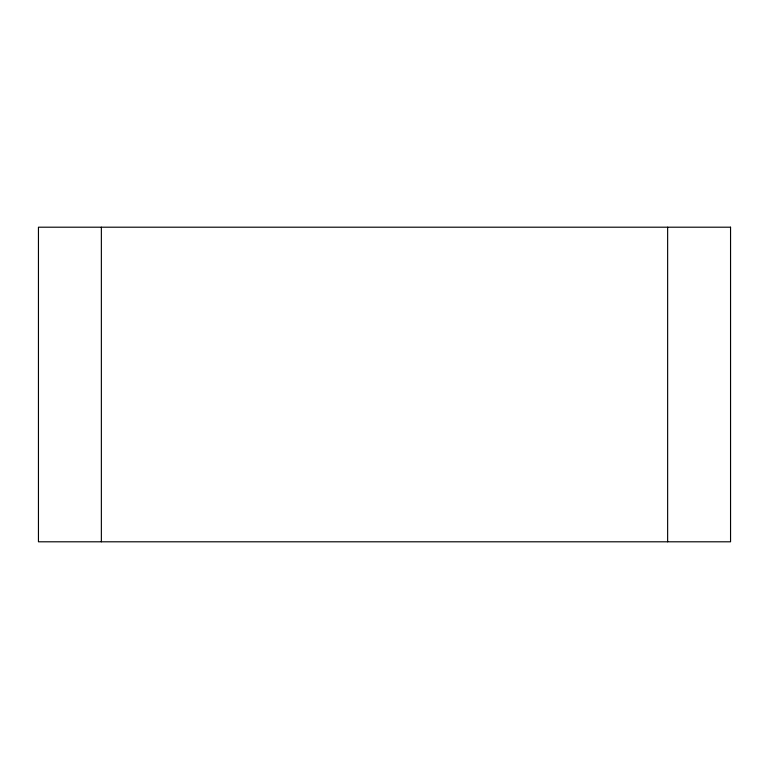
<?xml version="1.0" encoding="UTF-8"?>
<svg xmlns="http://www.w3.org/2000/svg" width="769" height="769" viewBox="0 0 769 769"><rect width="100%" height="100%" fill="white"/><g stroke="black" fill="none" stroke-linecap="round" stroke-linejoin="round"><path stroke-width="1.15" d="M667.636 227.201L667.636 541.799M101.364 227.201L101.364 541.799M730.55 227.201L38.45 227.201L38.45 541.799L730.55 541.799L730.55 227.201"/></g></svg>
